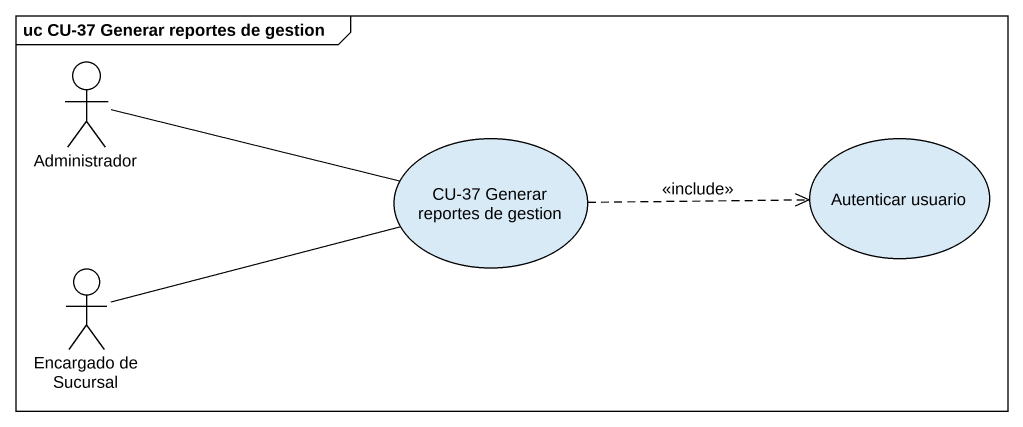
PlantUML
@startuml
mainframe uc CU-37 Generar reportes de gestion
actor Administrador
usecase "CU-37 Generar reportes de gestion" as CU_37_Generar_reportes_de
usecase "Autenticar usuario" as Autenticar_usuario
actor "Encargado de Sucursal" as Encargado_de_Sucursal
Administrador -right- CU_37_Generar_reportes_de
CU_37_Generar_reportes_de .right.> Autenticar_usuario : <<include>>
Encargado_de_Sucursal -right- CU_37_Generar_reportes_de
@enduml
